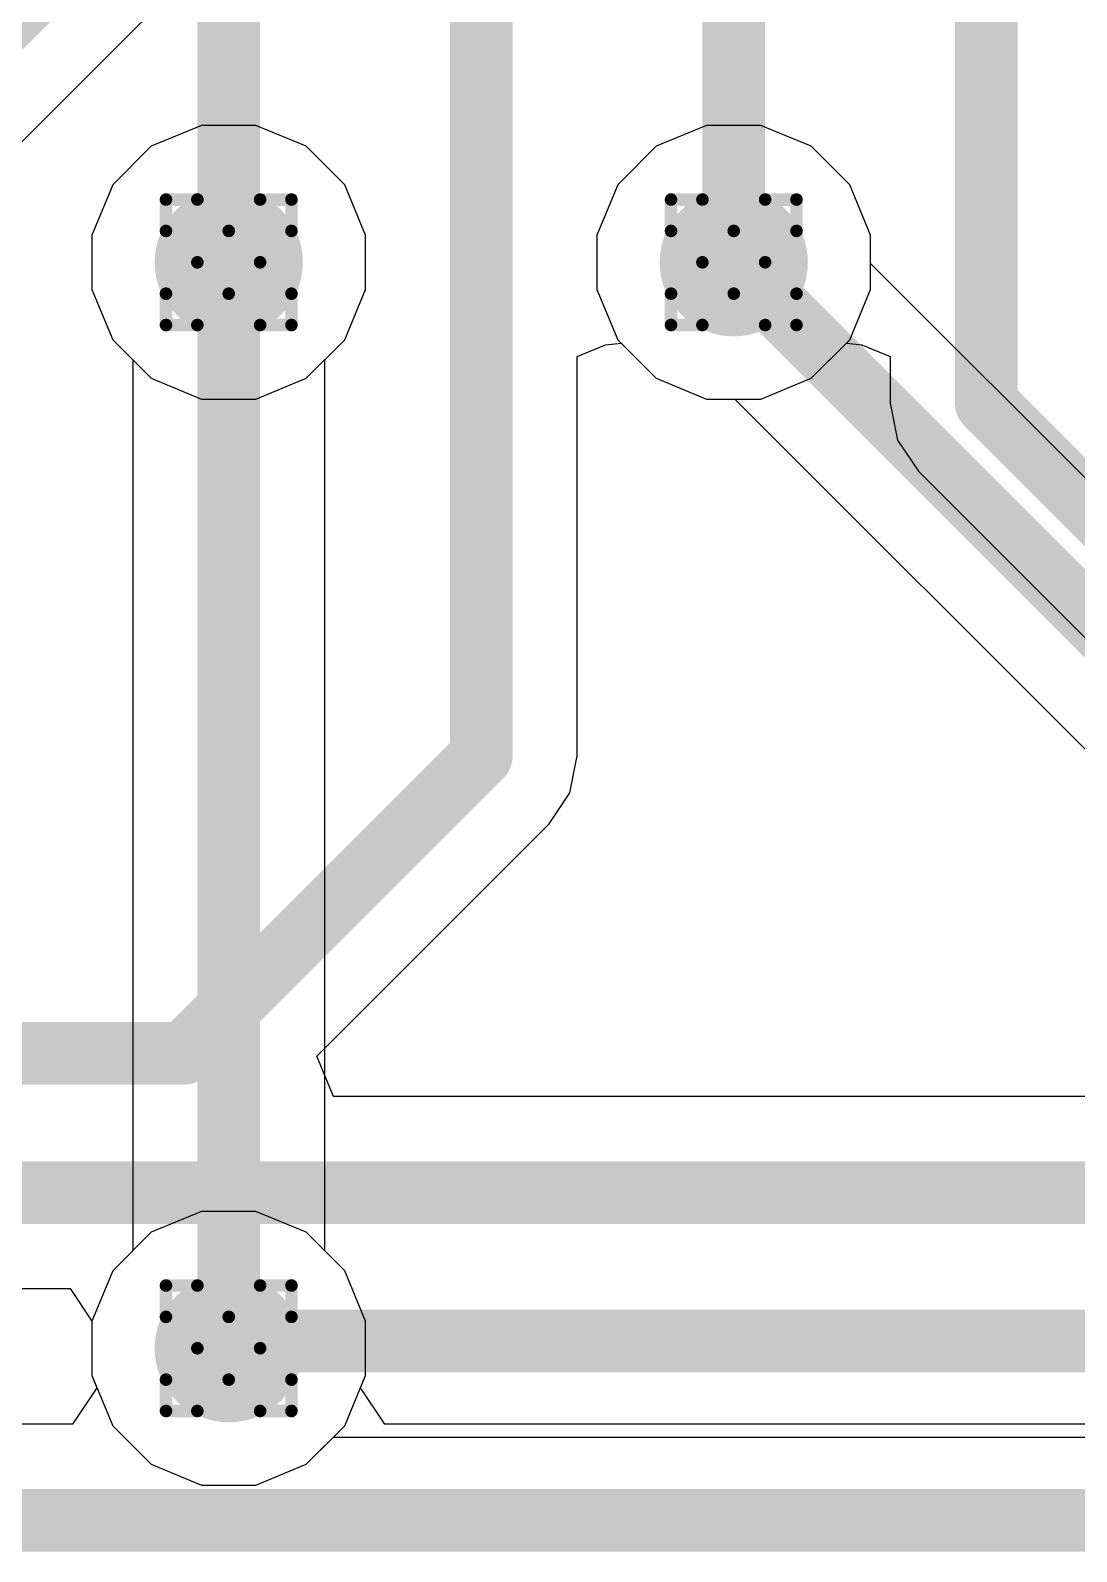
# Model space of a CAD drawing. Header units: inches. Extents: x -11 to 5379, y 0 to 5429.
# Drawn here: x 144.94 to 149.17, y 29.78 to 35.94 of the extents above; entities that cross this region are included whole.
import ezdxf

# ---------------------------------------------------------------- set-up
doc = ezdxf.new("R2010")
doc.units = ezdxf.units.IN
for name, color, linetype in [('Bottom Layer', 5, 'Continuous'), ('Drill Drawing', 1, 'Continuous'), ('GND', 16, 'Continuous'), ('PWR', 76, 'Continuous'), ('Top Layer', 1, 'Continuous'), ('Via Holes', 16, 'Continuous')]:
    doc.layers.add(name, color=color, linetype=linetype)

msp = doc.modelspace()

# ---------------------------------------------------------------- hatches: boundary and pattern name
at = {"layer": 'Bottom Layer'}
h = msp.add_hatch(color=5, dxfattribs=at)
edge = h.paths.add_edge_path()
edge.add_arc((145.73985584, 35.00000112), 0.2999994, 0, 360)
h = msp.add_hatch(color=5, dxfattribs=at)
edge = h.paths.add_edge_path()
edge.add_arc((147.7844136, 35.00000112), 0.2999994, 0, 360)
h = msp.add_hatch(color=5, dxfattribs=at)
edge = h.paths.add_edge_path()
edge.add_arc((145.73985584, 30.6033297), 0.2999994, 0, 360)
at = {"layer": 'GND'}
h = msp.add_hatch(color=16, dxfattribs=at)
edge = h.paths.add_edge_path()
edge.add_arc((145.73985584, 35.00000112), 0.2999994, 0, 360)
h = msp.add_hatch(color=16, dxfattribs=at)
edge = h.paths.add_edge_path()
edge.add_arc((147.7844136, 35.00000112), 0.2999994, 0, 360)
h = msp.add_hatch(color=16, dxfattribs=at)
edge = h.paths.add_edge_path()
edge.add_arc((145.73985584, 30.6033297), 0.2999994, 0, 360)
at = {"layer": 'PWR'}
h = msp.add_hatch(color=76, dxfattribs=at)
edge = h.paths.add_edge_path()
edge.add_arc((145.73985584, 35.00000112), 0.2999994, 0, 360)
h = msp.add_hatch(color=76, dxfattribs=at)
edge = h.paths.add_edge_path()
edge.add_arc((147.7844136, 35.00000112), 0.2999994, 0, 360)
h = msp.add_hatch(color=76, dxfattribs=at)
edge = h.paths.add_edge_path()
edge.add_arc((145.73985584, 30.6033297), 0.2999994, 0, 360)
at = {"layer": 'Top Layer'}
h = msp.add_hatch(color=1, dxfattribs=at)
edge = h.paths.add_edge_path()
edge.add_arc((145.73985584, 35.00000112), 0.2999994, 0, 360)
h = msp.add_hatch(color=1, dxfattribs=at)
edge = h.paths.add_edge_path()
edge.add_arc((147.7844136, 35.00000112), 0.2999994, 0, 360)
h = msp.add_hatch(color=1, dxfattribs=at)
edge = h.paths.add_edge_path()
edge.add_arc((145.73985584, 30.6033297), 0.2999994, 0, 360)
at = {"layer": 'Via Holes'}
h = msp.add_hatch(color=7, dxfattribs=at)
edge = h.paths.add_edge_path()
edge.add_arc((145.73985584, 35.00000112), 0.1499997, 0, 360)
h = msp.add_hatch(color=7, dxfattribs=at)
edge = h.paths.add_edge_path()
edge.add_arc((147.7844136, 35.00000112), 0.1499997, 0, 360)
h = msp.add_hatch(color=7, dxfattribs=at)
edge = h.paths.add_edge_path()
edge.add_arc((145.73985584, 30.6033297), 0.1499997, 0, 360)

# ---------------------------------------------------------------- linework, layer by layer
at = {"layer": 'Bottom Layer'}
for p, q in [((142.67099736, 33.25722838), (148.72550392, 39.31173494)), ((145.62965794, 35.55400052), (145.42604138, 35.46965982)), ((145.85005374, 35.55400052), (145.62965794, 35.55400052)), ((146.0536703, 35.46965982), (145.85005374, 35.55400052)), ((147.6742157, 35.55400052), (147.47059914, 35.46965982)), ((147.8946115, 35.55400052), (147.6742157, 35.55400052)), ((148.09822806, 35.46965982), (147.8946115, 35.55400052)), ((145.42604138, 35.46965982), (145.27019714, 35.31381558)), ((146.20951454, 35.31381558), (146.0536703, 35.46965982)), ((147.47059914, 35.46965982), (147.3147549, 35.31381558)), ((148.2540723, 35.31381558), (148.09822806, 35.46965982)), ((145.27019714, 35.31381558), (145.18585644, 35.11019902)), ((146.29385524, 35.11019902), (146.20951454, 35.31381558)), ((147.3147549, 35.31381558), (147.2304142, 35.11019902)), ((148.338413, 35.11019902), (148.2540723, 35.31381558)), ((145.18585644, 35.11019902), (145.18585644, 34.88980322)), ((146.29385524, 34.88980322), (146.29385524, 35.11019902)), ((147.2304142, 35.11019902), (147.2304142, 34.88980322)), ((148.338413, 34.99537324), (148.338413, 35.11019902)), ((149.87125982, 33.46252896), (148.338413, 34.99537324)), ((145.18585644, 34.88980322), (145.27019714, 34.68618666)), ((146.20951454, 34.68618666), (146.29385524, 34.88980322)), ((147.2304142, 34.88980322), (147.3147549, 34.68618666)), ((145.27019714, 34.68618666), (145.35139078, 34.60499301999999)), ((146.1283209, 34.60499301999999), (146.20951454, 34.68618666)), ((147.3147549, 34.68618666), (147.47059914, 34.53034242)), ((145.35139078, 34.60499301999999), (145.35139078, 30.9983378)), ((146.1283209, 30.9983378), (146.1283209, 34.60499301999999)), ((147.47059914, 34.53034242), (147.6742157, 34.44600172)), ((147.6742157, 34.44600172), (147.78904148, 34.44600172)), ((147.78904148, 34.44600172), (149.43566506, 32.7993756)), ((145.35139078, 30.9983378), (145.27019714, 30.91714416)), ((146.20951454, 30.91714416), (146.1283209, 30.9983378)), ((145.27019714, 30.91714416), (145.18585644, 30.7135276)), ((146.29385524, 30.7135276), (146.20951454, 30.91714416)), ((145.18585644, 30.7135276), (145.18585644, 30.4931318)), ((146.29385524, 30.4931318), (146.29385524, 30.7135276)), ((145.18585644, 30.4931318), (145.20644568, 30.44342654)), ((146.273266, 30.44342654), (146.29385524, 30.4931318)), ((145.20644568, 30.44342654), (145.10766254, 30.29559092)), ((146.37204914, 30.29559092), (146.273266, 30.44342654)), ((145.10766254, 30.29559092), (142.2879806, 30.29559092)), ((167.77805154, 30.29559092), (146.37204914, 30.29559092))]:
    msp.add_line(p, q, dxfattribs=at)
for points in [[(142.3963116, 33.53191414, 0.254, 0.254, 0), (148.56459746, 39.7002, 0.254, 0.254, 0)], [(145.73985584, 30.6033297, 0.254, 0.254, 0), (145.73985584, 35.00000112, 0.254, 0.254, 0)], [(147.7844136, 35.00000112, 0.254, 0.254, 0), (149.71035082, 33.0740639, 0.254, 0.254, 0)], [(142.12707414, 29.90712586, 0.254, 0.254, 0), (167.938958, 29.90712586, 0.254, 0.254, 0)]]:
    msp.add_lwpolyline(points, format="xyseb", dxfattribs=at)
for points in [[(145.67635584, 35.00000112, 0.127, 0.127, 1), (145.80335584, 35.00000112, 0.127, 0.127, 1)], [(147.7209136, 35.00000112, 0.127, 0.127, 1), (147.8479136, 35.00000112, 0.127, 0.127, 1)], [(145.67635584, 30.6033297, 0.127, 0.127, 1), (145.80335584, 30.6033297, 0.127, 0.127, 1)]]:
    msp.add_lwpolyline(points, format="xyseb", close=True, dxfattribs=at)
at = {"layer": 'Drill Drawing'}
for points in [[(145.48585584, 35.12700112, 0.0508, 0.0508, 0), (145.48585584, 35.25400112, 0.0508, 0.0508, 0)], [(145.48585584, 35.25400112, 0.0508, 0.0508, 0), (145.61285584, 35.25400112, 0.0508, 0.0508, 0)], [(145.61285584, 35.25400112, 0.0508, 0.0508, 0), (145.73985584, 35.12700112, 0.0508, 0.0508, 0)], [(145.73985584, 35.12700112, 0.0508, 0.0508, 0), (145.86685584, 35.25400112, 0.0508, 0.0508, 0)], [(145.86685584, 35.25400112, 0.0508, 0.0508, 0), (145.99385584, 35.25400112, 0.0508, 0.0508, 0)], [(145.99385584, 35.12700112, 0.0508, 0.0508, 0), (145.99385584, 35.25400112, 0.0508, 0.0508, 0)], [(147.5304136, 35.12700112, 0.0508, 0.0508, 0), (147.5304136, 35.25400112, 0.0508, 0.0508, 0)], [(147.5304136, 35.25400112, 0.0508, 0.0508, 0), (147.6574136, 35.25400112, 0.0508, 0.0508, 0)], [(147.6574136, 35.25400112, 0.0508, 0.0508, 0), (147.7844136, 35.12700112, 0.0508, 0.0508, 0)], [(147.7844136, 35.12700112, 0.0508, 0.0508, 0), (147.9114136, 35.25400112, 0.0508, 0.0508, 0)], [(147.9114136, 35.25400112, 0.0508, 0.0508, 0), (148.0384136, 35.25400112, 0.0508, 0.0508, 0)], [(148.0384136, 35.12700112, 0.0508, 0.0508, 0), (148.0384136, 35.25400112, 0.0508, 0.0508, 0)], [(145.48585584, 35.12700112, 0.0508, 0.0508, 0), (145.61285584, 35.00000112, 0.0508, 0.0508, 0)], [(145.86685584, 35.00000112, 0.0508, 0.0508, 0), (145.99385584, 35.12700112, 0.0508, 0.0508, 0)], [(147.5304136, 35.12700112, 0.0508, 0.0508, 0), (147.6574136, 35.00000112, 0.0508, 0.0508, 0)], [(147.9114136, 35.00000112, 0.0508, 0.0508, 0), (148.0384136, 35.12700112, 0.0508, 0.0508, 0)], [(145.48585584, 34.87300112, 0.0508, 0.0508, 0), (145.61285584, 35.00000112, 0.0508, 0.0508, 0)], [(145.86685584, 35.00000112, 0.0508, 0.0508, 0), (145.99385584, 34.87300112, 0.0508, 0.0508, 0)], [(147.5304136, 34.87300112, 0.0508, 0.0508, 0), (147.6574136, 35.00000112, 0.0508, 0.0508, 0)], [(147.9114136, 35.00000112, 0.0508, 0.0508, 0), (148.0384136, 34.87300112, 0.0508, 0.0508, 0)], [(145.48585584, 34.74600112, 0.0508, 0.0508, 0), (145.48585584, 34.87300112, 0.0508, 0.0508, 0)], [(145.61285584, 34.74600112, 0.0508, 0.0508, 0), (145.73985584, 34.87300112, 0.0508, 0.0508, 0)], [(145.73985584, 34.87300112, 0.0508, 0.0508, 0), (145.86685584, 34.74600112, 0.0508, 0.0508, 0)], [(145.99385584, 34.74600112, 0.0508, 0.0508, 0), (145.99385584, 34.87300112, 0.0508, 0.0508, 0)], [(147.5304136, 34.74600112, 0.0508, 0.0508, 0), (147.5304136, 34.87300112, 0.0508, 0.0508, 0)], [(147.6574136, 34.74600112, 0.0508, 0.0508, 0), (147.7844136, 34.87300112, 0.0508, 0.0508, 0)], [(147.7844136, 34.87300112, 0.0508, 0.0508, 0), (147.9114136, 34.74600112, 0.0508, 0.0508, 0)], [(148.0384136, 34.74600112, 0.0508, 0.0508, 0), (148.0384136, 34.87300112, 0.0508, 0.0508, 0)], [(145.48585584, 34.74600112, 0.0508, 0.0508, 0), (145.61285584, 34.74600112, 0.0508, 0.0508, 0)], [(145.86685584, 34.74600112, 0.0508, 0.0508, 0), (145.99385584, 34.74600112, 0.0508, 0.0508, 0)], [(147.5304136, 34.74600112, 0.0508, 0.0508, 0), (147.6574136, 34.74600112, 0.0508, 0.0508, 0)], [(147.9114136, 34.74600112, 0.0508, 0.0508, 0), (148.0384136, 34.74600112, 0.0508, 0.0508, 0)], [(145.48585584, 30.7303297, 0.0508, 0.0508, 0), (145.48585584, 30.8573297, 0.0508, 0.0508, 0)], [(145.48585584, 30.8573297, 0.0508, 0.0508, 0), (145.61285584, 30.8573297, 0.0508, 0.0508, 0)], [(145.61285584, 30.8573297, 0.0508, 0.0508, 0), (145.73985584, 30.7303297, 0.0508, 0.0508, 0)], [(145.73985584, 30.7303297, 0.0508, 0.0508, 0), (145.86685584, 30.8573297, 0.0508, 0.0508, 0)], [(145.86685584, 30.8573297, 0.0508, 0.0508, 0), (145.99385584, 30.8573297, 0.0508, 0.0508, 0)], [(145.99385584, 30.7303297, 0.0508, 0.0508, 0), (145.99385584, 30.8573297, 0.0508, 0.0508, 0)], [(145.48585584, 30.7303297, 0.0508, 0.0508, 0), (145.61285584, 30.6033297, 0.0508, 0.0508, 0)], [(145.86685584, 30.6033297, 0.0508, 0.0508, 0), (145.99385584, 30.7303297, 0.0508, 0.0508, 0)], [(145.48585584, 30.4763297, 0.0508, 0.0508, 0), (145.61285584, 30.6033297, 0.0508, 0.0508, 0)], [(145.86685584, 30.6033297, 0.0508, 0.0508, 0), (145.99385584, 30.4763297, 0.0508, 0.0508, 0)], [(145.48585584, 30.3493297, 0.0508, 0.0508, 0), (145.48585584, 30.4763297, 0.0508, 0.0508, 0)], [(145.61285584, 30.3493297, 0.0508, 0.0508, 0), (145.73985584, 30.4763297, 0.0508, 0.0508, 0)], [(145.73985584, 30.4763297, 0.0508, 0.0508, 0), (145.86685584, 30.3493297, 0.0508, 0.0508, 0)], [(145.99385584, 30.3493297, 0.0508, 0.0508, 0), (145.99385584, 30.4763297, 0.0508, 0.0508, 0)], [(145.48585584, 30.3493297, 0.0508, 0.0508, 0), (145.61285584, 30.3493297, 0.0508, 0.0508, 0)], [(145.86685584, 30.3493297, 0.0508, 0.0508, 0), (145.99385584, 30.3493297, 0.0508, 0.0508, 0)]]:
    msp.add_lwpolyline(points, format="xyseb", dxfattribs=at)
for points in [[(145.47315584, 35.25400112, 0.0254, 0.0254, 1), (145.49855584, 35.25400112, 0.0254, 0.0254, 1)], [(145.47315584, 35.25400112, 0.0254, 0.0254, 1), (145.49855584, 35.25400112, 0.0254, 0.0254, 1)], [(145.60015584, 35.25400112, 0.0254, 0.0254, 1), (145.62555584, 35.25400112, 0.0254, 0.0254, 1)], [(145.60015584, 35.25400112, 0.0254, 0.0254, 1), (145.62555584, 35.25400112, 0.0254, 0.0254, 1)], [(145.85415584, 35.25400112, 0.0254, 0.0254, 1), (145.87955584, 35.25400112, 0.0254, 0.0254, 1)], [(145.85415584, 35.25400112, 0.0254, 0.0254, 1), (145.87955584, 35.25400112, 0.0254, 0.0254, 1)], [(145.98115584, 35.25400112, 0.0254, 0.0254, 1), (146.00655584, 35.25400112, 0.0254, 0.0254, 1)], [(145.98115584, 35.25400112, 0.0254, 0.0254, 1), (146.00655584, 35.25400112, 0.0254, 0.0254, 1)], [(147.5177136, 35.25400112, 0.0254, 0.0254, 1), (147.5431136, 35.25400112, 0.0254, 0.0254, 1)], [(147.5177136, 35.25400112, 0.0254, 0.0254, 1), (147.5431136, 35.25400112, 0.0254, 0.0254, 1)], [(147.6447136, 35.25400112, 0.0254, 0.0254, 1), (147.6701136, 35.25400112, 0.0254, 0.0254, 1)], [(147.6447136, 35.25400112, 0.0254, 0.0254, 1), (147.6701136, 35.25400112, 0.0254, 0.0254, 1)], [(147.8987136, 35.25400112, 0.0254, 0.0254, 1), (147.9241136, 35.25400112, 0.0254, 0.0254, 1)], [(147.8987136, 35.25400112, 0.0254, 0.0254, 1), (147.9241136, 35.25400112, 0.0254, 0.0254, 1)], [(148.0257136, 35.25400112, 0.0254, 0.0254, 1), (148.0511136, 35.25400112, 0.0254, 0.0254, 1)], [(148.0257136, 35.25400112, 0.0254, 0.0254, 1), (148.0511136, 35.25400112, 0.0254, 0.0254, 1)], [(145.47315584, 35.12700112, 0.0254, 0.0254, 1), (145.49855584, 35.12700112, 0.0254, 0.0254, 1)], [(145.47315584, 35.12700112, 0.0254, 0.0254, 1), (145.49855584, 35.12700112, 0.0254, 0.0254, 1)], [(145.72715584, 35.12700112, 0.0254, 0.0254, 1), (145.75255584, 35.12700112, 0.0254, 0.0254, 1)], [(145.72715584, 35.12700112, 0.0254, 0.0254, 1), (145.75255584, 35.12700112, 0.0254, 0.0254, 1)], [(145.98115584, 35.12700112, 0.0254, 0.0254, 1), (146.00655584, 35.12700112, 0.0254, 0.0254, 1)], [(145.98115584, 35.12700112, 0.0254, 0.0254, 1), (146.00655584, 35.12700112, 0.0254, 0.0254, 1)], [(147.5177136, 35.12700112, 0.0254, 0.0254, 1), (147.5431136, 35.12700112, 0.0254, 0.0254, 1)], [(147.5177136, 35.12700112, 0.0254, 0.0254, 1), (147.5431136, 35.12700112, 0.0254, 0.0254, 1)], [(147.7717136, 35.12700112, 0.0254, 0.0254, 1), (147.7971136, 35.12700112, 0.0254, 0.0254, 1)], [(147.7717136, 35.12700112, 0.0254, 0.0254, 1), (147.7971136, 35.12700112, 0.0254, 0.0254, 1)], [(148.0257136, 35.12700112, 0.0254, 0.0254, 1), (148.0511136, 35.12700112, 0.0254, 0.0254, 1)], [(148.0257136, 35.12700112, 0.0254, 0.0254, 1), (148.0511136, 35.12700112, 0.0254, 0.0254, 1)], [(145.60015584, 35.00000112, 0.0254, 0.0254, 1), (145.62555584, 35.00000112, 0.0254, 0.0254, 1)], [(145.60015584, 35.00000112, 0.0254, 0.0254, 1), (145.62555584, 35.00000112, 0.0254, 0.0254, 1)], [(145.85415584, 35.00000112, 0.0254, 0.0254, 1), (145.87955584, 35.00000112, 0.0254, 0.0254, 1)], [(145.85415584, 35.00000112, 0.0254, 0.0254, 1), (145.87955584, 35.00000112, 0.0254, 0.0254, 1)], [(147.6447136, 35.00000112, 0.0254, 0.0254, 1), (147.6701136, 35.00000112, 0.0254, 0.0254, 1)], [(147.6447136, 35.00000112, 0.0254, 0.0254, 1), (147.6701136, 35.00000112, 0.0254, 0.0254, 1)], [(147.8987136, 35.00000112, 0.0254, 0.0254, 1), (147.9241136, 35.00000112, 0.0254, 0.0254, 1)], [(147.8987136, 35.00000112, 0.0254, 0.0254, 1), (147.9241136, 35.00000112, 0.0254, 0.0254, 1)], [(145.47315584, 34.87300112, 0.0254, 0.0254, 1), (145.49855584, 34.87300112, 0.0254, 0.0254, 1)], [(145.47315584, 34.87300112, 0.0254, 0.0254, 1), (145.49855584, 34.87300112, 0.0254, 0.0254, 1)], [(145.72715584, 34.87300112, 0.0254, 0.0254, 1), (145.75255584, 34.87300112, 0.0254, 0.0254, 1)], [(145.72715584, 34.87300112, 0.0254, 0.0254, 1), (145.75255584, 34.87300112, 0.0254, 0.0254, 1)], [(145.98115584, 34.87300112, 0.0254, 0.0254, 1), (146.00655584, 34.87300112, 0.0254, 0.0254, 1)], [(145.98115584, 34.87300112, 0.0254, 0.0254, 1), (146.00655584, 34.87300112, 0.0254, 0.0254, 1)], [(147.5177136, 34.87300112, 0.0254, 0.0254, 1), (147.5431136, 34.87300112, 0.0254, 0.0254, 1)], [(147.5177136, 34.87300112, 0.0254, 0.0254, 1), (147.5431136, 34.87300112, 0.0254, 0.0254, 1)], [(147.7717136, 34.87300112, 0.0254, 0.0254, 1), (147.7971136, 34.87300112, 0.0254, 0.0254, 1)], [(147.7717136, 34.87300112, 0.0254, 0.0254, 1), (147.7971136, 34.87300112, 0.0254, 0.0254, 1)], [(148.0257136, 34.87300112, 0.0254, 0.0254, 1), (148.0511136, 34.87300112, 0.0254, 0.0254, 1)], [(148.0257136, 34.87300112, 0.0254, 0.0254, 1), (148.0511136, 34.87300112, 0.0254, 0.0254, 1)], [(145.47315584, 34.74600112, 0.0254, 0.0254, 1), (145.49855584, 34.74600112, 0.0254, 0.0254, 1)], [(145.47315584, 34.74600112, 0.0254, 0.0254, 1), (145.49855584, 34.74600112, 0.0254, 0.0254, 1)], [(145.60015584, 34.74600112, 0.0254, 0.0254, 1), (145.62555584, 34.74600112, 0.0254, 0.0254, 1)], [(145.60015584, 34.74600112, 0.0254, 0.0254, 1), (145.62555584, 34.74600112, 0.0254, 0.0254, 1)], [(145.85415584, 34.74600112, 0.0254, 0.0254, 1), (145.87955584, 34.74600112, 0.0254, 0.0254, 1)], [(145.85415584, 34.74600112, 0.0254, 0.0254, 1), (145.87955584, 34.74600112, 0.0254, 0.0254, 1)], [(145.98115584, 34.74600112, 0.0254, 0.0254, 1), (146.00655584, 34.74600112, 0.0254, 0.0254, 1)], [(145.98115584, 34.74600112, 0.0254, 0.0254, 1), (146.00655584, 34.74600112, 0.0254, 0.0254, 1)], [(147.5177136, 34.74600112, 0.0254, 0.0254, 1), (147.5431136, 34.74600112, 0.0254, 0.0254, 1)], [(147.5177136, 34.74600112, 0.0254, 0.0254, 1), (147.5431136, 34.74600112, 0.0254, 0.0254, 1)], [(147.6447136, 34.74600112, 0.0254, 0.0254, 1), (147.6701136, 34.74600112, 0.0254, 0.0254, 1)], [(147.6447136, 34.74600112, 0.0254, 0.0254, 1), (147.6701136, 34.74600112, 0.0254, 0.0254, 1)], [(147.8987136, 34.74600112, 0.0254, 0.0254, 1), (147.9241136, 34.74600112, 0.0254, 0.0254, 1)], [(147.8987136, 34.74600112, 0.0254, 0.0254, 1), (147.9241136, 34.74600112, 0.0254, 0.0254, 1)], [(148.0257136, 34.74600112, 0.0254, 0.0254, 1), (148.0511136, 34.74600112, 0.0254, 0.0254, 1)], [(148.0257136, 34.74600112, 0.0254, 0.0254, 1), (148.0511136, 34.74600112, 0.0254, 0.0254, 1)], [(145.47315584, 30.8573297, 0.0254, 0.0254, 1), (145.49855584, 30.8573297, 0.0254, 0.0254, 1)], [(145.47315584, 30.8573297, 0.0254, 0.0254, 1), (145.49855584, 30.8573297, 0.0254, 0.0254, 1)], [(145.60015584, 30.8573297, 0.0254, 0.0254, 1), (145.62555584, 30.8573297, 0.0254, 0.0254, 1)], [(145.60015584, 30.8573297, 0.0254, 0.0254, 1), (145.62555584, 30.8573297, 0.0254, 0.0254, 1)], [(145.85415584, 30.8573297, 0.0254, 0.0254, 1), (145.87955584, 30.8573297, 0.0254, 0.0254, 1)], [(145.85415584, 30.8573297, 0.0254, 0.0254, 1), (145.87955584, 30.8573297, 0.0254, 0.0254, 1)], [(145.98115584, 30.8573297, 0.0254, 0.0254, 1), (146.00655584, 30.8573297, 0.0254, 0.0254, 1)], [(145.98115584, 30.8573297, 0.0254, 0.0254, 1), (146.00655584, 30.8573297, 0.0254, 0.0254, 1)], [(145.47315584, 30.7303297, 0.0254, 0.0254, 1), (145.49855584, 30.7303297, 0.0254, 0.0254, 1)], [(145.47315584, 30.7303297, 0.0254, 0.0254, 1), (145.49855584, 30.7303297, 0.0254, 0.0254, 1)], [(145.72715584, 30.7303297, 0.0254, 0.0254, 1), (145.75255584, 30.7303297, 0.0254, 0.0254, 1)], [(145.72715584, 30.7303297, 0.0254, 0.0254, 1), (145.75255584, 30.7303297, 0.0254, 0.0254, 1)], [(145.98115584, 30.7303297, 0.0254, 0.0254, 1), (146.00655584, 30.7303297, 0.0254, 0.0254, 1)], [(145.98115584, 30.7303297, 0.0254, 0.0254, 1), (146.00655584, 30.7303297, 0.0254, 0.0254, 1)], [(145.60015584, 30.6033297, 0.0254, 0.0254, 1), (145.62555584, 30.6033297, 0.0254, 0.0254, 1)], [(145.60015584, 30.6033297, 0.0254, 0.0254, 1), (145.62555584, 30.6033297, 0.0254, 0.0254, 1)], [(145.85415584, 30.6033297, 0.0254, 0.0254, 1), (145.87955584, 30.6033297, 0.0254, 0.0254, 1)], [(145.85415584, 30.6033297, 0.0254, 0.0254, 1), (145.87955584, 30.6033297, 0.0254, 0.0254, 1)], [(145.47315584, 30.4763297, 0.0254, 0.0254, 1), (145.49855584, 30.4763297, 0.0254, 0.0254, 1)], [(145.47315584, 30.4763297, 0.0254, 0.0254, 1), (145.49855584, 30.4763297, 0.0254, 0.0254, 1)], [(145.72715584, 30.4763297, 0.0254, 0.0254, 1), (145.75255584, 30.4763297, 0.0254, 0.0254, 1)], [(145.72715584, 30.4763297, 0.0254, 0.0254, 1), (145.75255584, 30.4763297, 0.0254, 0.0254, 1)], [(145.98115584, 30.4763297, 0.0254, 0.0254, 1), (146.00655584, 30.4763297, 0.0254, 0.0254, 1)], [(145.98115584, 30.4763297, 0.0254, 0.0254, 1), (146.00655584, 30.4763297, 0.0254, 0.0254, 1)], [(145.47315584, 30.3493297, 0.0254, 0.0254, 1), (145.49855584, 30.3493297, 0.0254, 0.0254, 1)], [(145.47315584, 30.3493297, 0.0254, 0.0254, 1), (145.49855584, 30.3493297, 0.0254, 0.0254, 1)], [(145.60015584, 30.3493297, 0.0254, 0.0254, 1), (145.62555584, 30.3493297, 0.0254, 0.0254, 1)], [(145.60015584, 30.3493297, 0.0254, 0.0254, 1), (145.62555584, 30.3493297, 0.0254, 0.0254, 1)], [(145.85415584, 30.3493297, 0.0254, 0.0254, 1), (145.87955584, 30.3493297, 0.0254, 0.0254, 1)], [(145.85415584, 30.3493297, 0.0254, 0.0254, 1), (145.87955584, 30.3493297, 0.0254, 0.0254, 1)], [(145.98115584, 30.3493297, 0.0254, 0.0254, 1), (146.00655584, 30.3493297, 0.0254, 0.0254, 1)], [(145.98115584, 30.3493297, 0.0254, 0.0254, 1), (146.00655584, 30.3493297, 0.0254, 0.0254, 1)]]:
    msp.add_lwpolyline(points, format="xyseb", close=True, dxfattribs=at)
at = {"layer": 'GND'}
for p, q in [((145.62965794, 35.55400052), (145.42604138, 35.46965982)), ((145.85005374, 35.55400052), (145.62965794, 35.55400052)), ((146.0536703, 35.46965982), (145.85005374, 35.55400052)), ((147.6742157, 35.55400052), (147.47059914, 35.46965982)), ((147.8946115, 35.55400052), (147.6742157, 35.55400052)), ((148.09822806, 35.46965982), (147.8946115, 35.55400052)), ((145.42604138, 35.46965982), (145.27019714, 35.31381558)), ((146.20951454, 35.31381558), (146.0536703, 35.46965982)), ((147.47059914, 35.46965982), (147.3147549, 35.31381558)), ((148.2540723, 35.31381558), (148.09822806, 35.46965982)), ((145.27019714, 35.31381558), (145.18585644, 35.11019902)), ((146.29385524, 35.11019902), (146.20951454, 35.31381558)), ((147.3147549, 35.31381558), (147.2304142, 35.11019902)), ((148.338413, 35.11019902), (148.2540723, 35.31381558)), ((145.18585644, 35.11019902), (145.18585644, 34.88980322)), ((146.29385524, 34.88980322), (146.29385524, 35.11019902)), ((147.2304142, 35.11019902), (147.2304142, 34.88980322)), ((148.338413, 34.88980322), (148.338413, 35.11019902)), ((145.18585644, 34.88980322), (145.27019714, 34.68618666)), ((146.20951454, 34.68618666), (146.29385524, 34.88980322)), ((147.2304142, 34.88980322), (147.3147549, 34.68618666)), ((148.2540723, 34.68618666), (148.338413, 34.88980322)), ((145.27019714, 34.68618666), (145.42604138, 34.53034242)), ((146.0536703, 34.53034242), (146.20951454, 34.68618666)), ((147.3147549, 34.68618666), (147.47059914, 34.53034242)), ((148.09822806, 34.53034242), (148.2540723, 34.68618666)), ((145.42604138, 34.53034242), (145.62965794, 34.44600172)), ((145.85005374, 34.44600172), (146.0536703, 34.53034242)), ((147.47059914, 34.53034242), (147.6742157, 34.44600172)), ((147.8946115, 34.44600172), (148.09822806, 34.53034242)), ((145.62965794, 34.44600172), (145.85005374, 34.44600172)), ((147.6742157, 34.44600172), (147.8946115, 34.44600172)), ((145.62965794, 31.1573291), (145.42604138, 31.0729884)), ((145.85005374, 31.1573291), (145.62965794, 31.1573291)), ((146.0536703, 31.0729884), (145.85005374, 31.1573291)), ((145.42604138, 31.0729884), (145.27019714, 30.91714416)), ((146.20951454, 30.91714416), (146.0536703, 31.0729884)), ((145.27019714, 30.91714416), (145.18585644, 30.7135276)), ((146.29385524, 30.7135276), (146.20951454, 30.91714416)), ((145.18585644, 30.7135276), (145.18585644, 30.4931318)), ((146.29385524, 30.4931318), (146.29385524, 30.7135276)), ((145.18585644, 30.4931318), (145.27019714, 30.28951524)), ((146.20951454, 30.28951524), (146.29385524, 30.4931318)), ((145.27019714, 30.28951524), (145.42604138, 30.133671)), ((146.0536703, 30.133671), (146.20951454, 30.28951524)), ((145.42604138, 30.133671), (145.62965794, 30.0493303)), ((145.85005374, 30.0493303), (146.0536703, 30.133671)), ((145.62965794, 30.0493303), (145.85005374, 30.0493303))]:
    msp.add_line(p, q, dxfattribs=at)
at = {"layer": 'PWR'}
for p, q in [((145.62965794, 35.55400052), (145.42604138, 35.46965982)), ((145.85005374, 35.55400052), (145.62965794, 35.55400052)), ((146.0536703, 35.46965982), (145.85005374, 35.55400052)), ((147.6742157, 35.55400052), (147.47059914, 35.46965982)), ((147.8946115, 35.55400052), (147.6742157, 35.55400052)), ((148.09822806, 35.46965982), (147.8946115, 35.55400052)), ((145.42604138, 35.46965982), (145.27019714, 35.31381558)), ((146.20951454, 35.31381558), (146.0536703, 35.46965982)), ((147.47059914, 35.46965982), (147.3147549, 35.31381558)), ((148.2540723, 35.31381558), (148.09822806, 35.46965982)), ((145.27019714, 35.31381558), (145.18585644, 35.11019902)), ((146.29385524, 35.11019902), (146.20951454, 35.31381558)), ((147.3147549, 35.31381558), (147.2304142, 35.11019902)), ((148.338413, 35.11019902), (148.2540723, 35.31381558)), ((145.18585644, 35.11019902), (145.18585644, 34.88980322)), ((146.29385524, 34.88980322), (146.29385524, 35.11019902)), ((147.2304142, 35.11019902), (147.2304142, 34.88980322)), ((148.338413, 34.88980322), (148.338413, 35.11019902)), ((145.18585644, 34.88980322), (145.27019714, 34.68618666)), ((146.20951454, 34.68618666), (146.29385524, 34.88980322)), ((147.2304142, 34.88980322), (147.3147549, 34.68618666)), ((148.2540723, 34.68618666), (148.338413, 34.88980322)), ((145.27019714, 34.68618666), (145.42604138, 34.53034242)), ((146.0536703, 34.53034242), (146.20951454, 34.68618666)), ((147.3147549, 34.68618666), (147.47059914, 34.53034242)), ((148.09822806, 34.53034242), (148.2540723, 34.68618666)), ((145.42604138, 34.53034242), (145.62965794, 34.44600172)), ((145.85005374, 34.44600172), (146.0536703, 34.53034242)), ((147.47059914, 34.53034242), (147.6742157, 34.44600172)), ((147.8946115, 34.44600172), (148.09822806, 34.53034242)), ((145.62965794, 34.44600172), (145.85005374, 34.44600172)), ((147.6742157, 34.44600172), (147.8946115, 34.44600172)), ((145.62965794, 31.1573291), (145.42604138, 31.0729884)), ((145.85005374, 31.1573291), (145.62965794, 31.1573291)), ((146.0536703, 31.0729884), (145.85005374, 31.1573291)), ((145.42604138, 31.0729884), (145.27019714, 30.91714416)), ((146.20951454, 30.91714416), (146.0536703, 31.0729884)), ((145.27019714, 30.91714416), (145.18585644, 30.7135276)), ((146.29385524, 30.7135276), (146.20951454, 30.91714416)), ((145.18585644, 30.7135276), (145.18585644, 30.4931318)), ((146.29385524, 30.4931318), (146.29385524, 30.7135276)), ((145.18585644, 30.4931318), (145.27019714, 30.28951524)), ((146.20951454, 30.28951524), (146.29385524, 30.4931318)), ((145.27019714, 30.28951524), (145.42604138, 30.133671)), ((146.0536703, 30.133671), (146.20951454, 30.28951524)), ((145.42604138, 30.133671), (145.62965794, 30.0493303)), ((145.85005374, 30.0493303), (146.0536703, 30.133671)), ((145.62965794, 30.0493303), (145.85005374, 30.0493303))]:
    msp.add_line(p, q, dxfattribs=at)
at = {"layer": 'Top Layer'}
for p, q in [((147.15059978, 34.61803337999999), (147.2654281, 34.66570664)), ((147.15059978, 33.00129798), (147.15059978, 34.61803337999999)), ((147.2654281, 34.66570664), (147.32839978, 34.67254178)), ((147.32839978, 34.67254178), (147.47059914, 34.53034242)), ((148.09822806, 34.53034242), (148.24042742, 34.67254178)), ((148.24042742, 34.67254178), (148.3033991, 34.66570664)), ((148.3033991, 34.66570664), (148.41822742, 34.61803337999999)), ((148.41822742, 34.61803337999999), (148.41822742, 34.42915644)), ((147.47059914, 34.53034242), (147.6742157, 34.44600172)), ((147.8946115, 34.44600172), (148.09822806, 34.53034242)), ((147.6742157, 34.44600172), (147.8946115, 34.44600172)), ((148.41822742, 34.42915644), (148.4477981, 34.28049786)), ((148.4477981, 34.28049786), (148.53200672, 34.15447068)), ((148.53200672, 34.15447068), (149.38592678, 33.30055062)), ((147.1210291, 32.8526394), (147.15059978, 33.00129798)), ((147.03682048, 32.72661221999999), (147.1210291, 32.8526394)), ((146.0964693, 31.78626104), (147.03682048, 32.72661221999999)), ((146.16451082, 31.62199416), (146.0964693, 31.78626104)), ((160.99362264, 31.62199416), (146.16451082, 31.62199416)), ((142.165324, 30.84506404), (145.09796482, 30.84506404)), ((145.09796482, 30.84506404), (145.18585644, 30.71352506)), ((145.18585644, 30.71352506), (145.18585644, 30.4931318)), ((145.18585644, 30.4931318), (145.27019714, 30.28951524)), ((145.27019714, 30.28951524), (145.42604138, 30.133671)), ((146.0536703, 30.133671), (146.16393424, 30.24393494)), ((146.16393424, 30.24393494), (154.79521238, 30.24393494)), ((145.42604138, 30.133671), (145.62965794, 30.0493303)), ((145.85005374, 30.0493303), (146.0536703, 30.133671)), ((145.62965794, 30.0493303), (145.85005374, 30.0493303))]:
    msp.add_line(p, q, dxfattribs=at)
for points in [[(145.73985584, 35.00000112, 0.254, 0.254, 0), (145.73985584, 36.3728127, 0.254, 0.254, 0)], [(146.76213472, 33.00129798, 0.254, 0.254, 0), (146.76213472, 36.3728127, 0.254, 0.254, 0)], [(147.7844136, 35.00000112, 0.254, 0.254, 0), (147.7844136, 36.3728127, 0.254, 0.254, 0)], [(148.80669248, 34.42915644, 0.254, 0.254, 0), (148.80669248, 36.3728127, 0.254, 0.254, 0)], [(148.80669248, 34.42915644, 0.254, 0.254, 0), (149.66061254, 33.57523638, 0.254, 0.254, 0)], [(145.55785976, 31.79702302, 0.254, 0.254, 0), (146.76213472, 33.00129798, 0.254, 0.254, 0)], [(105.3354764, 31.79702302, 0.254, 0.254, 0), (145.55785976, 31.79702302, 0.254, 0.254, 0)], [(77.46035815999998, 31.2335291, 0.254, 0.254, 0), (161.1545291, 31.2335291, 0.254, 0.254, 0)], [(145.73985584, 30.6033297, 0.254, 0.254, 0), (145.76892614, 30.6324, 0.254, 0.254, 0)], [(145.76892614, 30.6324, 0.254, 0.254, 0), (154.95611884, 30.6324, 0.254, 0.254, 0)]]:
    msp.add_lwpolyline(points, format="xyseb", dxfattribs=at)
for points in [[(145.67635584, 35.00000112, 0.127, 0.127, 1), (145.80335584, 35.00000112, 0.127, 0.127, 1)], [(147.7209136, 35.00000112, 0.127, 0.127, 1), (147.8479136, 35.00000112, 0.127, 0.127, 1)], [(148.74319248, 34.42915644, 0.127, 0.127, 1), (148.87019248, 34.42915644, 0.127, 0.127, 1)], [(148.74319248, 34.42915644, 0.127, 0.127, 1), (148.87019248, 34.42915644, 0.127, 0.127, 1)], [(146.69863472, 33.00129798, 0.127, 0.127, 1), (146.82563472, 33.00129798, 0.127, 0.127, 1)], [(146.69863472, 33.00129798, 0.127, 0.127, 1), (146.82563472, 33.00129798, 0.127, 0.127, 1)], [(145.49435976, 31.79702302, 0.127, 0.127, 1), (145.62135976, 31.79702302, 0.127, 0.127, 1)], [(145.49435976, 31.79702302, 0.127, 0.127, 1), (145.62135976, 31.79702302, 0.127, 0.127, 1)], [(145.70542614, 30.6324, 0.127, 0.127, 1), (145.83242614, 30.6324, 0.127, 0.127, 1)], [(145.70542614, 30.6324, 0.127, 0.127, 1), (145.83242614, 30.6324, 0.127, 0.127, 1)], [(145.67635584, 30.6033297, 0.127, 0.127, 1), (145.80335584, 30.6033297, 0.127, 0.127, 1)]]:
    msp.add_lwpolyline(points, format="xyseb", close=True, dxfattribs=at)

doc.saveas('drawing.dxf')
